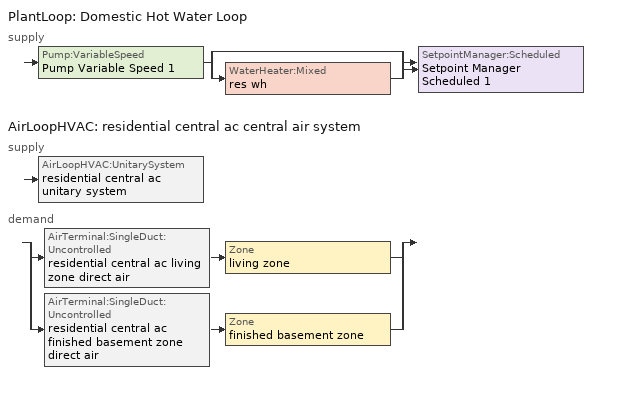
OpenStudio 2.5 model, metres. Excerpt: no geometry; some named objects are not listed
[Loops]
PlantLoop 'Domestic Hot Water Loop'
 supply: Pump:VariableSpeed 'Pump Variable Speed 1' > split
  | bypass
  | WaterHeater:Mixed 'res wh'
  join > SetpointManager:Scheduled 'Setpoint Manager Scheduled 1'
AirLoopHVAC 'residential central ac central air system'
 supply: AirLoopHVAC:UnitarySystem 'residential central ac unitary system'
 demand: split
  | AirTerminal:SingleDuct:Uncontrolled 'residential central ac living zone direct air' > Zone 'living zone'
  | AirTerminal:SingleDuct:Uncontrolled 'residential central ac finished basement zone direct air' > Zone 'finished basement zone'
[Sizing:Zone] Zone Cooling Design Supply Air Temperature Input Method=SupplyAirTemperature; Zone Cooling Design Supply Air Temperature {C}=14; Zone Cooling Design Supply Air Temperature Difference {deltaC}=11.11; Zone Heating Design Supply Air Temperature Input Method=SupplyAirTemperature; Zone Heating Design Supply Air Temperature {C}=40; Zone Heating Design Supply Air Temperature Difference {deltaC}=11.11; Zone Cooling Design Supply Air Humidity Ratio {kg-H2O/kg-air}=0.0085; Zone Heating Design Supply Air Humidity Ratio {kg-H2O/kg-air}=0.008; Cooling Design Air Flow Method=DesignDay; Heating Design Air Flow Method=DesignDay; Account for Dedicated Outdoor Air System=No; Dedicated Outdoor Air System Control Strategy=NeutralSupplyAir; Dedicated Outdoor Air Low Setpoint Temperature for Design {C}=autosize; Dedicated Outdoor Air High Setpoint Temperature for Design {C}=autosize
living zone; finished basement zone
[Zone equipment]
living zone: residential central ac living zone direct air, residential baseboard living zone convective electric
finished basement zone: residential central ac finished basement zone direct air, residential baseboard finished basement zone convective electric
[PlantLoop]
Domestic Hot Water Loop: Glycol Concentration=0; Maximum Loop Flow Rate {m3/s}=0.01; Plant Loop Volume {m3}=0.003; Load Distribution Scheme=Optimal
[Sizing:Plant]
Domestic Hot Water Loop: Loop Type=Heating; Design Loop Exit Temperature {C}=52.6667; Loop Design Temperature Difference {deltaC}=5.55556; Sizing Option=NonCoincident; Zone Timesteps in Averaging Window=1; Coincident Sizing Factor Mode=None
[Pump:VariableSpeed]
Pump Variable Speed 1: Rated Flow Rate {m3/s}=0.01; Rated Pump Head {Pa}=1; Rated Power Consumption {W}=0; Motor Efficiency=1; Fraction of Motor Inefficiencies to Fluid Stream=0; Coefficient 1 of the Part Load Performance Curve=0; Coefficient 2 of the Part Load Performance Curve=1; Coefficient 3 of the Part Load Performance Curve=0; Coefficient 4 of the Part Load Performance Curve=0; Pump Control Type=Intermittent; Skin Loss Radiative Fraction=0.5; Design Power Sizing Method=PowerPerFlowPerPressure; Design Electric Power per Unit Flow Rate {W/(m3/s)}=348701.1; Design Shaft Power per Unit Flow Rate per Unit Head {W-s/m3-Pa}=1.28205; Design Minimum Flow Rate Fraction=0
[SetpointManager:Scheduled]
Setpoint Manager Scheduled 1: Control Variable=Temperature; Schedule=dhw temp
[WaterHeater:Mixed]
res wh: Tank Volume {m3}=0.143846; Setpoint Temperature Schedule=WH Setpoint Temp; Deadband Temperature Difference {deltaC}=2; Maximum Temperature Limit {C}=99; Heater Control Type=Cycle; Heater Maximum Capacity {W}=11722.8; Heater Minimum Capacity {W}=0; Heater Fuel Type=PropaneGas; Heater Thermal Efficiency=0.773298; Off Cycle Parasitic Fuel Consumption Rate {W}=0; Off Cycle Parasitic Fuel Type=Electricity; Off Cycle Parasitic Heat Fraction to Tank=0; On Cycle Parasitic Fuel Consumption Rate {W}=0; On Cycle Parasitic Fuel Type=Electricity; On Cycle Parasitic Heat Fraction to Tank=0; Ambient Temperature Indicator=ThermalZone; Ambient Temperature Thermal Zone=finished basement zone; Off Cycle Loss Coefficient to Ambient Temperature {W/K}=4.15693; Off Cycle Loss Fraction to Thermal Zone=0.64; On Cycle Loss Coefficient to Ambient Temperature {W/K}=4.15693; On Cycle Loss Fraction to Thermal Zone=1; Use Side Effectiveness=1; Source Side Effectiveness=1; Use Side Design Flow Rate {m3/s}=autosize; Source Side Design Flow Rate {m3/s}=autosize; Indirect Water Heating Recovery Time {hr}=1.5; Source Side Flow Control Mode=IndirectHeatPrimarySetpoint
[Coil:Cooling:DX:SingleSpeed]
residential central ac cooling coil: Availability Schedule=residential cooling season; Rated Total Cooling Capacity {W}=17584.3; Rated Sensible Heat Ratio=0.740403; Rated COP {W/W}=3.95054; Rated Air Flow Rate {m3/s}=0.911095; Rated Evaporator Fan Power Per Volume Flow Rate {W/(m3/s)}=773.391; Total Cooling Capacity Function of Temperature Curve=Cool-Cap-fT1; Total Cooling Capacity Function of Flow Fraction Curve=Cool-Cap-fFF1; Energy Input Ratio Function of Temperature Curve=Cool-EIR-fT1; Energy Input Ratio Function of Flow Fraction Curve=Cool-EIR-fFF1; Part Load Fraction Correlation Curve=Cool-PLF-fPLR1; Nominal Time for Condensate Removal to Begin {s}=1000; Ratio of Initial Moisture Evaporation Rate and Steady State Latent Capacity=1.5; Maximum Cycling Rate {cycles/hr}=3; Latent Capacity Time Constant {s}=45; Condenser Type=AirCooled; Evaporative Condenser Effectiveness=0; Evaporative Condenser Air Flow Rate {m3/s}=Autosize; Evaporative Condenser Pump Rated Power Consumption {W}=Autosize; Crankcase Heater Capacity {W}=0; Maximum Outdoor Dry-Bulb Temperature for Crankcase Heater Operation {C}=12.7778; Basin Heater Capacity {W/K}=0; Basin Heater Setpoint Temperature {C}=10
[Fan:OnOff]
residential central ac supply fan: Availability Schedule=Always On Discrete; Fan Efficiency=0.117562; Pressure Rise {Pa}=124.55; Maximum Flow Rate {m3/s}=0.451422; Motor Efficiency=1; Motor In Airstream Fraction=1; Fan Power Ratio Function of Speed Ratio Curve=Fan On Off Power Curve; Fan Efficiency Ratio Function of Speed Ratio Curve=Fan On Off Efficiency Curve
[AirLoopHVAC:UnitarySystem]
residential central ac unitary system: Control Type=Load; Controlling Zone or Thermostat Location=living zone; Dehumidification Control Type=None; Availability Schedule=Always On Discrete; Supply Fan=residential central ac supply fan; Fan Placement=BlowThrough; Supply Air Fan Operating Mode Schedule=Always Off Discrete; DX Heating Coil Sizing Ratio=1; Cooling Coil=residential central ac cooling coil; Use DOAS DX Cooling Coil=No; DOAS DX Cooling Coil Leaving Minimum Air Temperature {C}=2; Latent Load Control=SensibleOnlyLoadControl; Supply Air Flow Rate Method During Cooling Operation=SupplyAirFlowRate; Supply Air Flow Rate During Cooling Operation {m3/s}=0.451417; Supply Air Flow Rate Method During Heating Operation=SupplyAirFlowRate; Supply Air Flow Rate During Heating Operation {m3/s}=1e-005; Supply Air Flow Rate When No Cooling or Heating is Required {m3/s}=0; Maximum Supply Air Temperature {C}=48.8889; Maximum Outdoor Dry-Bulb Temperature for Supplemental Heater Operation {C}=21; Maximum Cycling Rate {cycles/hr}=2.5; Heat Pump Time Constant {s}=60; Fraction of On-Cycle Power Use=0.01; Heat Pump Fan Delay Time {s}=60; Ancilliary On-Cycle Electric Power {W}=0; Ancilliary Off-Cycle Electric Power {W}=0
[AirLoopHVAC]
residential central ac central air system: Availability Schedule=Always On Discrete; Design Supply Air Flow Rate {m3/s}=0.451417
[Sizing:System]
residential central ac central air system: Type of Load to Size On=Sensible; Design Outdoor Air Flow Rate {m3/s}=Autosize; Minimum System Air Flow Ratio=0.3; Preheat Design Temperature {C}=7; Preheat Design Humidity Ratio {kg-H2O/kg-Air}=0.008; Precool Design Temperature {C}=12.8; Precool Design Humidity Ratio {kg-H2O/kg-Air}=0.008; Central Cooling Design Supply Air Temperature {C}=12.8; Central Heating Design Supply Air Temperature {C}=16.7; Sizing Option=NonCoincident; 100% Outdoor Air in Cooling=Yes; 100% Outdoor Air in Heating=Yes; Central Cooling Design Supply Air Humidity Ratio {kg-H2O/kg-Air}=0.0085; Central Heating Design Supply Air Humidity Ratio {kg-H2O/kg-Air}=0.008; Cooling Design Air Flow Method=DesignDay; Cooling Design Air Flow Rate {m3/s}=0; Heating Design Air Flow Method=DesignDay; Heating Design Air Flow Rate {m3/s}=0; System Outdoor Air Method=ZoneSum; Zone Maximum Outdoor Air Fraction=1; Cooling Supply Air Flow Rate Per Floor Area {m3/s-m2}=0.00996765; Cooling Fraction of Autosized Cooling Supply Air Flow Rate=1; Cooling Supply Air Flow Rate Per Unit Cooling Capacity {m3/s-W}=3.94755e-05; Heating Supply Air Flow Rate Per Floor Area {m3/s-m2}=0.00996765; Heating Fraction of Autosized Heating Supply Air Flow Rate=1; Heating Fraction of Autosized Cooling Supply Air Flow Rate=1; Heating Supply Air Flow Rate Per Unit Heating Capacity {m3/s-W}=3.15882e-05; Cooling Design Capacity Method=CoolingDesignCapacity; Cooling Design Capacity {W}=autosize; Cooling Design Capacity Per Floor Area {W/m2}=234.7; Fraction of Autosized Cooling Design Capacity=1; Heating Design Capacity Method=HeatingDesignCapacity; Heating Design Capacity {W}=autosize; Heating Design Capacity Per Floor Area {W/m2}=157; Fraction of Autosized Heating Design Capacity=1; Central Cooling Capacity Control Method=OnOff
[AirTerminal:SingleDuct:Uncontrolled] Availability Schedule=Always On Discrete
Name | Maximum Air Flow Rate {m3/s}
residential central ac living zone direct air | 0.422989
residential central ac finished basement zone direct air | 0.0284286
[ZoneHVAC:Baseboard:Convective:Electric] Availability Schedule=residential heating season; Nominal Capacity {W}=29307.1; Efficiency=1
residential baseboard living zone convective electric; residential baseboard finished basement zone convective electric
[ElectricEquipment:Definition] Design Level Calculation Method=EquipmentLevel; Design Level {W}=0; Fraction Latent=0; Fraction Radiant=0; Fraction Lost=1
res infil_1 house fan; res infil_1 range fan; res infil_1 bath fan
[OtherEquipment:Definition] Design Level Calculation Method=EquipmentLevel; Design Level {W}=0
res ds_1 sup s lk to lv equip; res ds_1 sup lat lk to lv equip; res ds_1 sup d cn to lv equip; res ds_1 sup d cn to ah equip; res ds_1 ret d cn to pl equip; res ds_1 ret d cn to ah equip; res ds_1 sup s lk to ah equip; res ds_1 sup lat lk to ah equip; res ds_1 ret s lk equip; res ds_1 ret lat lk equip
[EnergyManagementSystem:Sensor]
Name | Output Variable or Output Meter Index Key | Output Variable or Output Meter
res_af_1_tin_s | living zone | Zone Mean Air Temperature
res_af_1_tt_s | living zone | Zone Outdoor Air Drybulb Temperature
res_nv_1_nva_s | res nv_1 avail schedule | Schedule Value
res_nv_1_sp_s | res nv_1 temp schedule | Schedule Value
res_ds_1_win_s | living zone | Zone Mean Air Humidity Ratio
res_ds_1_ah_mfr_s | Node 18 | System Node Mass Flow Rate
res_ds_1_fan_rtf_s | residential central ac supply fan | Fan Runtime Fraction
res_ds_1_ah_vfr_s | Node 18 | System Node Current Density Volume Flow Rate
res_ds_1_ah_tt_s | Node 18 | System Node Temperature
res_ds_1_ra_t_s | Node 21 | System Node Temperature
res_ds_1_ah_wt_s | Node 18 | System Node Humidity Ratio
res_ds_1_ra_w_s | Node 21 | System Node Humidity Ratio
res_ds_1_ah_t_s | finished basement zone | Zone Air Temperature
res_ds_1_ah_w_s | finished basement zone | Zone Mean Air Humidity Ratio
res_infil_1_range_sch_s | res mv_1 range exhaust schedule | Schedule Value
res_infil_1_bath_sch_s | res mv_1 bath exhaust schedule | Schedule Value
res_infil_1_wh_sch_s | Always On Discrete | Schedule Value
[EnergyManagementSystem:Actuator]
Name | Actuated Component | Actuated Component Type | Actuated Component Control Type
res_nv_1_flow_act | res nv_1 flow | Zone Infiltration | Air Exchange Flow Rate
res_ds_1_sup_s_lk_to_lv_equip_act | res ds_1 sup s lk to lv equip | OtherEquipment | Power Level
res_ds_1_sup_lat_lk_to_lv_equip_act | res ds_1 sup lat lk to lv equip | OtherEquipment | Power Level
res_ds_1_sup_d_cn_to_lv_equip_act | res ds_1 sup d cn to lv equip | OtherEquipment | Power Level
res_ds_1_sup_d_cn_to_ah_equip_act | res ds_1 sup d cn to ah equip | OtherEquipment | Power Level
res_ds_1_ret_d_cn_to_pl_equip_act | res ds_1 ret d cn to pl equip | OtherEquipment | Power Level
res_ds_1_ret_d_cn_to_ah_equip_act | res ds_1 ret d cn to ah equip | OtherEquipment | Power Level
res_ds_1_sup_s_lk_to_ah_equip_act | res ds_1 sup s lk to ah equip | OtherEquipment | Power Level
res_ds_1_sup_lat_lk_to_ah_equip_act | res ds_1 sup lat lk to ah equip | OtherEquipment | Power Level
res_ds_1_ret_s_lk_equip_act | res ds_1 ret s lk equip | OtherEquipment | Power Level
res_ds_1_ret_lat_lk_equip_act | res ds_1 ret lat lk equip | OtherEquipment | Power Level
res_ds_1_ah_to_liv_mix_act | res ds_1 ah to liv mix | ZoneMixing | Air Exchange Flow Rate
res_ds_1_liv_to_ah_mix_act | res ds_1 liv to ah mix | ZoneMixing | Air Exchange Flow Rate
res_infil_1_house_fan_act | res infil_1 house fan | ElectricEquipment | Electric Power Level
res_infil_1_range_fan_act | res infil_1 range fan | ElectricEquipment | Electric Power Level
res_infil_1_bath_fan_act | res infil_1 bath fan | ElectricEquipment | Electric Power Level
res_infil_1_flow_act | res infil_1 flow | Zone Infiltration | Air Exchange Flow Rate
[EnergyManagementSystem:Program]
res_nv_1_program: Set Tdiff = res_af_1_tin_s-res_af_1_tt_s; Set dT = (@Abs Tdiff); Set pt = (@RhFnTdbWPb res_af_1_tt_s res_nv_wt_s res_nv_pb_s); Set NVA = 17240.032053733834; Set Cs = 0.00017926040778923255; Set Cw = 8.70903777141566e-05; Set MNV = 3.8963980910592118; Set MHR = 0.0115; Set MRH = 0.7; Set temp1 = (res_nv_1_nva_s*NVA); Set SGNV = temp1*((((Cs*dT)+(Cw*(res_af_vw_s^2)))^0.5)/1000); If (res_nv_wt_s<MHR) && (pt<MRH) && (res_af_1_tin_s>res_nv_1_sp_s); Set temp2 = (res_af_1_tin_s-res_nv_1_sp_s); Set NVadj1 = temp2/(res_af_1_tin_s-res_af_1_tt_s); Set NVadj2 = (@Min NVadj1 1); Set NVadj3 = (@Max NVadj2 0); Set NVadj = SGNV*NVadj3; Set res_nv_1_flow_act = (@Min NVadj MNV); Else; Set res_nv_1_flow_act = 0; EndIf
res_ds_1_program: Set res_ds_1_ah_mfr = res_ds_1_ah_mfr_s; Set res_ds_1_fan_rtf = res_ds_1_fan_rtf_s; Set res_ds_1_ah_vfr = res_ds_1_ah_vfr_s; Set res_ds_1_ah_tt = res_ds_1_ah_tt_s; Set res_ds_1_ah_wt = res_ds_1_ah_wt_s; Set res_ds_1_ra_t = res_ds_1_ra_t_s; Set res_ds_1_ra_w = res_ds_1_ra_w_s; Set res_ds_1_ah_t = res_ds_1_ah_t_s; Set res_ds_1_ah_w = res_ds_1_ah_w_s; Run res_ds_1_lk_subrout; Set res_ds_1_sup_s_lk_to_lv_equip_act = res_ds_1_sup_s_lk_to_lv; Set res_ds_1_sup_lat_lk_to_lv_equip_act = res_ds_1_sup_lat_lk_to_lv; Set res_ds_1_sup_d_cn_to_lv_equip_act = res_ds_1_sup_d_cn_to_lv; Set res_ds_1_sup_d_cn_to_ah_equip_act = res_ds_1_sup_d_cn_to_ah; Set res_ds_1_sup_s_lk_to_ah_equip_act = res_ds_1_sup_s_lk_to_ah; Set res_ds_1_sup_lat_lk_to_ah_equip_act = res_ds_1_sup_lat_lk_to_ah; Set res_ds_1_ret_s_lk_equip_act = res_ds_1_ret_s_lk; Set res_ds_1_ret_lat_lk_equip_act = res_ds_1_ret_lat_lk; Set res_ds_1_ret_d_cn_to_pl_equip_act = res_ds_1_ret_d_cn_to_pl; Set res_ds_1_ret_d_cn_to_ah_equip_act = res_ds_1_ret_d_cn_to_ah; Set res_ds_1_liv_to_ah_mix_act = res_ds_1_ah_to_liv; Set res_ds_1_liv_to_ah_mix_act = res_ds_1_liv_to_ah
res_infil_1_program: Set p_m = 0.14; Set p_s = 0.22; Set s_m = 270; Set s_s = 370; Set z_m = 9.99744; Set z_s = 4.8768; Set f_t = (((s_m/z_m)^p_m)*((z_s/s_s)^p_s)); Set Tdiff = res_af_1_tin_s-res_af_1_tt_s; Set dT = @Abs Tdiff; Set c = 0.1078; Set Cs = 0.0749; Set Cw = 0.1406; Set n = 0.67; Set sft = (f_t*0.5); Set temp1 = ((c*Cw)*((sft*res_af_vw_s)^(2*n)))^2; Set Qn = (((c*Cs*(dT^n))^2)+temp1)^0.5; Set Tdiff = res_af_1_tin_s-res_af_1_tt_s; Set dT = @Abs Tdiff; Set QWHV = res_infil_1_wh_sch_s*0.0389; Set Qrange = res_infil_1_range_sch_s*0.0472; Set Qdryer = 0.0; Set Qbath = res_infil_1_bath_sch_s*0.0708; Set QhpwhOut = 0; Set QhpwhIn = 0; Set QductsOut = res_ds_1_lk_ret_fan_equiv; Set QductsIn = res_ds_1_lk_sup_fan_equiv; Set Qout = QWHV+Qrange+Qbath+Qdryer+QhpwhOut+QductsOut; Set Qin = QhpwhIn+QductsIn; Set Qu = (@Abs (Qout-Qin)); Set Qb = (@Min Qout Qin); Set faneff_wh = 0.9438948864000002; Set res_infil_1_house_fan_act = (QWHV*300)/faneff_wh; Set faneff_sp = 0.4719474432000001; Set res_infil_1_range_fan_act = (Qrange*300)/faneff_sp; Set res_infil_1_bath_fan_act = (Qbath*300)/faneff_sp; Set Q_acctd_for_elsewhere = QhpwhOut+QhpwhIn+QductsOut+QductsIn; Set res_infil_1_flow_act = (((Qu^2)+(Qn^2))^0.5)-Q_acctd_for_elsewhere; Set res_infil_1_flow_act = (@Max res_infil_1_flow_act 0)
[AirLoopHVAC:ReturnPlenum]
Air Loop HVAC Return Plenum 1: ThermalZone=res ds_1 ret air zone
[EnergyManagementSystem:Subroutine]
res_ds_1_lk_subrout: Set f_sup = 0.13696338696303695; Set f_ret = 0.10009990009990012; Set f_OA = 1.0e-06; Set oafrate = f_OA * res_ds_1_ah_vfr; Set suplkfrate = f_sup * res_ds_1_ah_vfr; Set retlkfrate = f_ret * res_ds_1_ah_vfr; Set res_ds_1_ah_to_liv = (@Abs (suplkfrate-retlkfrate-oafrate)); Set res_ds_1_liv_to_ah = 0; Set res_ds_1_lk_sup_fan_equiv = 0; Set res_ds_1_lk_ret_fan_equiv = oafrate; If res_ds_1_ah_mfr>0; Set h_SA = (@HFnTdbW res_ds_1_ah_tt res_ds_1_ah_wt); Set h_AHZone = (@HFnTdbW res_ds_1_ah_t res_ds_1_ah_w); Set h_RA = (@HFnTdbW res_ds_1_ra_t res_ds_1_ra_w); Set h_fg = (@HfgAirFnWTdb res_ds_1_ah_wt res_ds_1_ah_tt); Set SALeakageQtot = f_sup * res_ds_1_ah_mfr*(h_RA - h_SA); Set temp1 = h_fg*(res_ds_1_ra_w-res_ds_1_ah_wt); Set res_ds_1_sup_lat_lk_to_lv = f_sup*res_ds_1_ah_mfr*temp1; Set res_ds_1_sup_s_lk_to_lv = SALeakageQtot-res_ds_1_sup_lat_lk_to_lv; Set eTm = (res_ds_1_fan_rtf/(res_ds_1_ah_mfr*1006.0))*181.522; Set eTm = 0-eTm; If eTm <= -20; Set tsup = res_ds_1_ah_t; Else; Set temp4 = res_ds_1_ah_t; Set tsup = temp4+((res_ds_1_ah_tt-res_ds_1_ah_t)*(@Exp eTm)); EndIf; Set temp5 = tsup-res_ds_1_ah_tt; Set res_ds_1_sup_d_cn_to_lv = res_ds_1_ah_mfr*1006.0*temp5; Set res_ds_1_sup_d_cn_to_ah = 0-res_ds_1_sup_d_cn_to_lv; Set eTm = (res_ds_1_fan_rtf/(res_ds_1_ah_mfr*1006.0))*223.412; Set eTm = 0-eTm; If eTm <= -20; Set tret = res_ds_1_ah_t; Else; Set temp6 = res_ds_1_ah_t; Set tret = temp6+((res_ds_1_ra_t-res_ds_1_ah_t)*(@Exp eTm)); EndIf; Set temp7 = tret-res_ds_1_ra_t; Set res_ds_1_ret_d_cn_to_pl = res_ds_1_ah_mfr*1006.0*temp7; Set res_ds_1_ret_d_cn_to_ah = 0-res_ds_1_ret_d_cn_to_pl; Set res_ds_1_ret_lat_lk = 0; Set temp2 = (res_ds_1_ah_t-res_ds_1_ra_t); Set res_ds_1_ret_s_lk = f_ret*res_ds_1_ah_mfr*1006.0*temp2; Set QtotLeakToAHZn = f_sup*res_ds_1_ah_mfr*(h_SA-h_AHZone); Set temp3 = (res_ds_1_ah_wt-res_ds_1_ah_w); Set res_ds_1_sup_lat_lk_to_ah = f_sup*res_ds_1_ah_mfr*h_fg*temp3; Set res_ds_1_sup_s_lk_to_ah = QtotLeakToAHZn-res_ds_1_sup_lat_lk_to_ah; Else; Set res_ds_1_sup_lat_lk_to_lv = 0; Set res_ds_1_sup_s_lk_to_lv = 0; Set res_ds_1_sup_d_cn_to_lv = 0; Set res_ds_1_sup_d_cn_to_ah = 0; Set res_ds_1_ret_d_cn_to_pl = 0; Set res_ds_1_ret_d_cn_to_ah = 0; Set res_ds_1_ret_lat_lk = 0; Set res_ds_1_ret_s_lk = 0; Set res_ds_1_sup_lat_lk_to_ah = 0; Set res_ds_1_sup_s_lk_to_ah = 0; EndIf
[EnergyManagementSystem:ProgramCallingManager]
res af_1 program calling manager: BeginTimestepBeforePredictor; res_infil_1_program; res_nv_1_program
res ds_1 program calling manager: EndOfSystemTimestepAfterHVACReporting; res_ds_1_program
[Schedule:Ruleset]
Name | Default Day Schedule
residential heating season | Schedule Day 4
residential cooling season | Schedule Day 7
res nv_1 temp schedule | Schedule Day 12
res nv_1 avail schedule | Schedule Day 13
res mv_1 range exhaust schedule | Schedule Day 14
res mv_1 bath exhaust schedule | Schedule Day 15
[Schedule:Day]
Schedule Day 4; Schedule Day 7; Schedule Day 12; Schedule Day 13; Schedule Day 14; Schedule Day 15: 24, 0, 0
residential heating season allday1; residential heating season allday2; residential heating season allday3; residential heating season allday4; residential heating season allday5; residential heating season allday6; residential heating season allday7; residential heating season allday8; residential heating season allday9; residential heating season allday10; residential heating season allday11; residential heating season allday12; residential cooling season allday1; residential cooling season allday2; residential cooling season allday3; residential cooling season allday4; residential cooling season allday5; residential cooling season allday6; residential cooling season allday7; residential cooling season allday8; residential cooling season allday9; residential cooling season allday10; residential cooling season allday11; residential cooling season allday12; res nv_1 availability schedule allday1 on; res nv_1 availability schedule allday1 on 1; res nv_1 availability schedule allday1 on 2; res nv_1 availability schedule allday1 on 3; res nv_1 availability schedule allday1 on 4; res nv_1 availability schedule allday1 on 5; res nv_1 availability schedule allday1 on 6; res nv_1 availability schedule allday1 on 7; res nv_1 availability schedule allday1 on 8; res nv_1 availability schedule allday1 on 9; res nv_1 availability schedule allday1 on 10; res nv_1 availability schedule allday1 on 11: 1, 0, 1, 2, 0, 1, 3, 0, 1, 4, 0, 1, 5, 0, 1, 6, 0, 1, 7, 0, 1, 8, 0, 1, 9, 0, 1, 10, 0, 1, 11, 0, 1, 12, 0, 1, 13, 0, 1, 14, 0, 1, 15, 0, 1, 16, 0, 1, 17, 0, 1, 18, 0, 1, 19, 0, 1, 20, 0, 1, 21, 0, 1, 22, 0, 1, 23, 0, 1, 24, 0, 1
res nv_1 temp schedule allday1; res nv_1 temp schedule allday2; res nv_1 temp schedule allday3; res nv_1 temp schedule allday4; res nv_1 temp schedule allday11; res nv_1 temp schedule allday12: 1, 0, 23.8889, 2, 0, 23.8889, 3, 0, 23.8889, 4, 0, 23.8889, 5, 0, 23.8889, 6, 0, 23.8889, 7, 0, 23.8889, 8, 0, 23.8889, 9, 0, 23.8889, 10, 0, 23.8889, 11, 0, 23.8889, 12, 0, 23.8889, 13, 0, 23.8889, 14, 0, 23.8889, 15, 0, 23.8889, 16, 0, 23.8889, 17, 0, 23.8889, 18, 0, 23.8889, 19, 0, 23.8889, 20, 0, 23.8889, 21, 0, 23.8889, 22, 0, 23.8889, 23, 0, 23.8889, 24, 0, 23.8889
res nv_1 temp schedule allday5; res nv_1 temp schedule allday6; res nv_1 temp schedule allday7; res nv_1 temp schedule allday8; res nv_1 temp schedule allday9; res nv_1 temp schedule allday10: 1, 0, 22.2222, 2, 0, 22.2222, 3, 0, 22.2222, 4, 0, 22.2222, 5, 0, 22.2222, 6, 0, 22.2222, 7, 0, 22.2222, 8, 0, 22.2222, 9, 0, 22.2222, 10, 0, 22.2222, 11, 0, 22.2222, 12, 0, 22.2222, 13, 0, 22.2222, 14, 0, 22.2222, 15, 0, 22.2222, 16, 0, 22.2222, 17, 0, 22.2222, 18, 0, 22.2222, 19, 0, 22.2222, 20, 0, 22.2222, 21, 0, 22.2222, 22, 0, 22.2222, 23, 0, 22.2222, 24, 0, 22.2222
res mv_1 range exhaust schedule allday1; res mv_1 range exhaust schedule allday2; res mv_1 range exhaust schedule allday3; res mv_1 range exhaust schedule allday4; res mv_1 range exhaust schedule allday5; res mv_1 range exhaust schedule allday6; res mv_1 range exhaust schedule allday7; res mv_1 range exhaust schedule allday8; res mv_1 range exhaust schedule allday9; res mv_1 range exhaust schedule allday10; res mv_1 range exhaust schedule allday11; res mv_1 range exhaust schedule allday12: 1, 0, 0, 2, 0, 0, 3, 0, 0, 4, 0, 0, 5, 0, 0, 6, 0, 0, 7, 0, 0, 8, 0, 0, 9, 0, 0, 10, 0, 0, 11, 0, 0, 12, 0, 0, 13, 0, 0, 14, 0, 0, 15, 0, 0, 16, 0, 1, 17, 0, 0, 18, 0, 0, 19, 0, 0, 20, 0, 0, 21, 0, 0, 22, 0, 0, 23, 0, 0, 24, 0, 0
res mv_1 bath exhaust schedule allday1; res mv_1 bath exhaust schedule allday2; res mv_1 bath exhaust schedule allday3; res mv_1 bath exhaust schedule allday4; res mv_1 bath exhaust schedule allday5; res mv_1 bath exhaust schedule allday6; res mv_1 bath exhaust schedule allday7; res mv_1 bath exhaust schedule allday8; res mv_1 bath exhaust schedule allday9; res mv_1 bath exhaust schedule allday10; res mv_1 bath exhaust schedule allday11; res mv_1 bath exhaust schedule allday12: 1, 0, 0, 2, 0, 0, 3, 0, 0, 4, 0, 0, 5, 0, 1, 6, 0, 0, 7, 0, 0, 8, 0, 0, 9, 0, 0, 10, 0, 0, 11, 0, 0, 12, 0, 0, 13, 0, 0, 14, 0, 0, 15, 0, 0, 16, 0, 0, 17, 0, 0, 18, 0, 0, 19, 0, 0, 20, 0, 0, 21, 0, 0, 22, 0, 0, 23, 0, 0, 24, 0, 0
[Schedule:Rule] Apply Monday=Yes; Apply Wednesday=Yes; Apply Friday=Yes; Date Specification Type=DateRange; Start Day=1
Name | Schedule Ruleset | Rule Order | Day Schedule | Apply Sunday | Apply Tuesday | Apply Thursday | Apply Saturday | Start Month | End Month | End Day
residential heating season allday ruleset1 | residential heating season | 11 | residential heating season allday1 | Yes | Yes | Yes | Yes | 1 | 1 | 31
residential heating season allday ruleset2 | residential heating season | 10 | residential heating season allday2 | Yes | Yes | Yes | Yes | 2 | 2 | 28
residential heating season allday ruleset3 | residential heating season | 9 | residential heating season allday3 | Yes | Yes | Yes | Yes | 3 | 3 | 31
residential heating season allday ruleset4 | residential heating season | 8 | residential heating season allday4 | Yes | Yes | Yes | Yes | 4 | 4 | 30
residential heating season allday ruleset5 | residential heating season | 7 | residential heating season allday5 | Yes | Yes | Yes | Yes | 5 | 5 | 31
residential heating season allday ruleset6 | residential heating season | 6 | residential heating season allday6 | Yes | Yes | Yes | Yes | 6 | 6 | 30
residential heating season allday ruleset7 | residential heating season | 5 | residential heating season allday7 | Yes | Yes | Yes | Yes | 7 | 7 | 31
residential heating season allday ruleset8 | residential heating season | 4 | residential heating season allday8 | Yes | Yes | Yes | Yes | 8 | 8 | 31
residential heating season allday ruleset9 | residential heating season | 3 | residential heating season allday9 | Yes | Yes | Yes | Yes | 9 | 9 | 30
residential heating season allday ruleset10 | residential heating season | 2 | residential heating season allday10 | Yes | Yes | Yes | Yes | 10 | 10 | 31
residential heating season allday ruleset11 | residential heating season | 1 | residential heating season allday11 | Yes | Yes | Yes | Yes | 11 | 11 | 30
residential heating season allday ruleset12 | residential heating season | 0 | residential heating season allday12 | Yes | Yes | Yes | Yes | 12 | 12 | 31
residential cooling season allday ruleset1 | residential cooling season | 11 | residential cooling season allday1 | Yes | Yes | Yes | Yes | 1 | 1 | 31
residential cooling season allday ruleset2 | residential cooling season | 10 | residential cooling season allday2 | Yes | Yes | Yes | Yes | 2 | 2 | 28
residential cooling season allday ruleset3 | residential cooling season | 9 | residential cooling season allday3 | Yes | Yes | Yes | Yes | 3 | 3 | 31
residential cooling season allday ruleset4 | residential cooling season | 8 | residential cooling season allday4 | Yes | Yes | Yes | Yes | 4 | 4 | 30
residential cooling season allday ruleset5 | residential cooling season | 7 | residential cooling season allday5 | Yes | Yes | Yes | Yes | 5 | 5 | 31
residential cooling season allday ruleset6 | residential cooling season | 6 | residential cooling season allday6 | Yes | Yes | Yes | Yes | 6 | 6 | 30
residential cooling season allday ruleset7 | residential cooling season | 5 | residential cooling season allday7 | Yes | Yes | Yes | Yes | 7 | 7 | 31
residential cooling season allday ruleset8 | residential cooling season | 4 | residential cooling season allday8 | Yes | Yes | Yes | Yes | 8 | 8 | 31
residential cooling season allday ruleset9 | residential cooling season | 3 | residential cooling season allday9 | Yes | Yes | Yes | Yes | 9 | 9 | 30
residential cooling season allday ruleset10 | residential cooling season | 2 | residential cooling season allday10 | Yes | Yes | Yes | Yes | 10 | 10 | 31
residential cooling season allday ruleset11 | residential cooling season | 1 | residential cooling season allday11 | Yes | Yes | Yes | Yes | 11 | 11 | 30
residential cooling season allday ruleset12 | residential cooling season | 0 | residential cooling season allday12 | Yes | Yes | Yes | Yes | 12 | 12 | 31
res nv_1 temp schedule allday ruleset1 | res nv_1 temp schedule | 11 | res nv_1 temp schedule allday1 | Yes | Yes | Yes | Yes | 1 | 1 | 31
res nv_1 temp schedule allday ruleset2 | res nv_1 temp schedule | 10 | res nv_1 temp schedule allday2 | Yes | Yes | Yes | Yes | 2 | 2 | 28
res nv_1 temp schedule allday ruleset3 | res nv_1 temp schedule | 9 | res nv_1 temp schedule allday3 | Yes | Yes | Yes | Yes | 3 | 3 | 31
res nv_1 temp schedule allday ruleset4 | res nv_1 temp schedule | 8 | res nv_1 temp schedule allday4 | Yes | Yes | Yes | Yes | 4 | 4 | 30
res nv_1 temp schedule allday ruleset5 | res nv_1 temp schedule | 7 | res nv_1 temp schedule allday5 | Yes | Yes | Yes | Yes | 5 | 5 | 31
res nv_1 temp schedule allday ruleset6 | res nv_1 temp schedule | 6 | res nv_1 temp schedule allday6 | Yes | Yes | Yes | Yes | 6 | 6 | 30
res nv_1 temp schedule allday ruleset7 | res nv_1 temp schedule | 5 | res nv_1 temp schedule allday7 | Yes | Yes | Yes | Yes | 7 | 7 | 31
res nv_1 temp schedule allday ruleset8 | res nv_1 temp schedule | 4 | res nv_1 temp schedule allday8 | Yes | Yes | Yes | Yes | 8 | 8 | 31
res nv_1 temp schedule allday ruleset9 | res nv_1 temp schedule | 3 | res nv_1 temp schedule allday9 | Yes | Yes | Yes | Yes | 9 | 9 | 30
res nv_1 temp schedule allday ruleset10 | res nv_1 temp schedule | 2 | res nv_1 temp schedule allday10 | Yes | Yes | Yes | Yes | 10 | 10 | 31
res nv_1 temp schedule allday ruleset11 | res nv_1 temp schedule | 1 | res nv_1 temp schedule allday11 | Yes | Yes | Yes | Yes | 11 | 11 | 30
res nv_1 temp schedule allday ruleset12 | res nv_1 temp schedule | 0 | res nv_1 temp schedule allday12 | Yes | Yes | Yes | Yes | 12 | 12 | 31
res nv_1 availability schedule allday ruleset1 on | res nv_1 avail schedule | 11 | res nv_1 availability schedule allday1 on |  |  |  |  | 1 | 1 | 31
res nv_1 availability schedule allday ruleset2 on | res nv_1 avail schedule | 10 | res nv_1 availability schedule allday1 on 1 |  |  |  |  | 2 | 2 | 28
res nv_1 availability schedule allday ruleset3 on | res nv_1 avail schedule | 9 | res nv_1 availability schedule allday1 on 2 |  |  |  |  | 3 | 3 | 31
res nv_1 availability schedule allday ruleset4 on | res nv_1 avail schedule | 8 | res nv_1 availability schedule allday1 on 3 |  |  |  |  | 4 | 4 | 30
res nv_1 availability schedule allday ruleset5 on | res nv_1 avail schedule | 7 | res nv_1 availability schedule allday1 on 4 |  |  |  |  | 5 | 5 | 31
res nv_1 availability schedule allday ruleset6 on | res nv_1 avail schedule | 6 | res nv_1 availability schedule allday1 on 5 |  |  |  |  | 6 | 6 | 30
res nv_1 availability schedule allday ruleset7 on | res nv_1 avail schedule | 5 | res nv_1 availability schedule allday1 on 6 |  |  |  |  | 7 | 7 | 31
res nv_1 availability schedule allday ruleset8 on | res nv_1 avail schedule | 4 | res nv_1 availability schedule allday1 on 7 |  |  |  |  | 8 | 8 | 31
res nv_1 availability schedule allday ruleset9 on | res nv_1 avail schedule | 3 | res nv_1 availability schedule allday1 on 8 |  |  |  |  | 9 | 9 | 30
res nv_1 availability schedule allday ruleset10 on | res nv_1 avail schedule | 2 | res nv_1 availability schedule allday1 on 9 |  |  |  |  | 10 | 10 | 31
res nv_1 availability schedule allday ruleset11 on | res nv_1 avail schedule | 1 | res nv_1 availability schedule allday1 on 10 |  |  |  |  | 11 | 11 | 30
res nv_1 availability schedule allday ruleset12 on | res nv_1 avail schedule | 0 | res nv_1 availability schedule allday1 on 11 |  |  |  |  | 12 | 12 | 31
res mv_1 range exhaust schedule allday ruleset1 | res mv_1 range exhaust schedule | 11 | res mv_1 range exhaust schedule allday1 | Yes | Yes | Yes | Yes | 1 | 1 | 31
res mv_1 range exhaust schedule allday ruleset2 | res mv_1 range exhaust schedule | 10 | res mv_1 range exhaust schedule allday2 | Yes | Yes | Yes | Yes | 2 | 2 | 28
res mv_1 range exhaust schedule allday ruleset3 | res mv_1 range exhaust schedule | 9 | res mv_1 range exhaust schedule allday3 | Yes | Yes | Yes | Yes | 3 | 3 | 31
res mv_1 range exhaust schedule allday ruleset4 | res mv_1 range exhaust schedule | 8 | res mv_1 range exhaust schedule allday4 | Yes | Yes | Yes | Yes | 4 | 4 | 30
res mv_1 range exhaust schedule allday ruleset5 | res mv_1 range exhaust schedule | 7 | res mv_1 range exhaust schedule allday5 | Yes | Yes | Yes | Yes | 5 | 5 | 31
res mv_1 range exhaust schedule allday ruleset6 | res mv_1 range exhaust schedule | 6 | res mv_1 range exhaust schedule allday6 | Yes | Yes | Yes | Yes | 6 | 6 | 30
res mv_1 range exhaust schedule allday ruleset7 | res mv_1 range exhaust schedule | 5 | res mv_1 range exhaust schedule allday7 | Yes | Yes | Yes | Yes | 7 | 7 | 31
res mv_1 range exhaust schedule allday ruleset8 | res mv_1 range exhaust schedule | 4 | res mv_1 range exhaust schedule allday8 | Yes | Yes | Yes | Yes | 8 | 8 | 31
res mv_1 range exhaust schedule allday ruleset9 | res mv_1 range exhaust schedule | 3 | res mv_1 range exhaust schedule allday9 | Yes | Yes | Yes | Yes | 9 | 9 | 30
res mv_1 range exhaust schedule allday ruleset10 | res mv_1 range exhaust schedule | 2 | res mv_1 range exhaust schedule allday10 | Yes | Yes | Yes | Yes | 10 | 10 | 31
res mv_1 range exhaust schedule allday ruleset11 | res mv_1 range exhaust schedule | 1 | res mv_1 range exhaust schedule allday11 | Yes | Yes | Yes | Yes | 11 | 11 | 30
res mv_1 range exhaust schedule allday ruleset12 | res mv_1 range exhaust schedule | 0 | res mv_1 range exhaust schedule allday12 | Yes | Yes | Yes | Yes | 12 | 12 | 31
res mv_1 bath exhaust schedule allday ruleset1 | res mv_1 bath exhaust schedule | 11 | res mv_1 bath exhaust schedule allday1 | Yes | Yes | Yes | Yes | 1 | 1 | 31
res mv_1 bath exhaust schedule allday ruleset2 | res mv_1 bath exhaust schedule | 10 | res mv_1 bath exhaust schedule allday2 | Yes | Yes | Yes | Yes | 2 | 2 | 28
res mv_1 bath exhaust schedule allday ruleset3 | res mv_1 bath exhaust schedule | 9 | res mv_1 bath exhaust schedule allday3 | Yes | Yes | Yes | Yes | 3 | 3 | 31
res mv_1 bath exhaust schedule allday ruleset4 | res mv_1 bath exhaust schedule | 8 | res mv_1 bath exhaust schedule allday4 | Yes | Yes | Yes | Yes | 4 | 4 | 30
res mv_1 bath exhaust schedule allday ruleset5 | res mv_1 bath exhaust schedule | 7 | res mv_1 bath exhaust schedule allday5 | Yes | Yes | Yes | Yes | 5 | 5 | 31
res mv_1 bath exhaust schedule allday ruleset6 | res mv_1 bath exhaust schedule | 6 | res mv_1 bath exhaust schedule allday6 | Yes | Yes | Yes | Yes | 6 | 6 | 30
res mv_1 bath exhaust schedule allday ruleset7 | res mv_1 bath exhaust schedule | 5 | res mv_1 bath exhaust schedule allday7 | Yes | Yes | Yes | Yes | 7 | 7 | 31
res mv_1 bath exhaust schedule allday ruleset8 | res mv_1 bath exhaust schedule | 4 | res mv_1 bath exhaust schedule allday8 | Yes | Yes | Yes | Yes | 8 | 8 | 31
res mv_1 bath exhaust schedule allday ruleset9 | res mv_1 bath exhaust schedule | 3 | res mv_1 bath exhaust schedule allday9 | Yes | Yes | Yes | Yes | 9 | 9 | 30
res mv_1 bath exhaust schedule allday ruleset10 | res mv_1 bath exhaust schedule | 2 | res mv_1 bath exhaust schedule allday10 | Yes | Yes | Yes | Yes | 10 | 10 | 31
res mv_1 bath exhaust schedule allday ruleset11 | res mv_1 bath exhaust schedule | 1 | res mv_1 bath exhaust schedule allday11 | Yes | Yes | Yes | Yes | 11 | 11 | 30
res mv_1 bath exhaust schedule allday ruleset12 | res mv_1 bath exhaust schedule | 0 | res mv_1 bath exhaust schedule allday12 | Yes | Yes | Yes | Yes | 12 | 12 | 31
[Schedule:Constant]
Name | Value
dhw temp; WH Setpoint Temp | 52.6667
Always On Discrete | 1
Always Off Discrete | 0
[Curve:Biquadratic] Minimum Value of x=13.88; Maximum Value of x=23.88; Minimum Value of y=18.33; Maximum Value of y=51.66
Name | Coefficient1 Constant | Coefficient2 x | Coefficient3 x**2 | Coefficient4 y | Coefficient5 y**2 | Coefficient6 x*y
Cool-Cap-fT1 | 1.5509 | -0.0750501 | 0.00309714 | 0.00240111 | -5.0544e-05 | -0.000427281
Cool-EIR-fT1 | -0.304283 | 0.118048 | -0.00342467 | -0.00626191 | 0.000695427 | -0.000469975
[Curve:Quadratic] Minimum Value of x=0
Name | Coefficient1 Constant | Coefficient2 x | Coefficient3 x**2 | Maximum Value of x | Minimum Curve Output | Maximum Curve Output
Cool-PLF-fPLR1 | 0.93 | 0.07 | 0 | 1 | 0.7 | 1
Cool-Cap-fFF1 | 0.718605 | 0.4101 | -0.128705 | 2 | 0 | 2
Cool-EIR-fFF1 | 1.323 | -0.477711 | 0.154712 | 2 | 0 | 2
[Curve:Exponent]
Fan On Off Power Curve: Coefficient1 Constant=1; Coefficient2 Constant=0; Coefficient3 Constant=0; Minimum Value of x=0; Maximum Value of x=1
[Curve:Cubic]
Fan On Off Efficiency Curve: Coefficient1 Constant=1; Coefficient2 x=0; Coefficient3 x**2=0; Coefficient4 x**3=0; Minimum Value of x=0; Maximum Value of x=1
